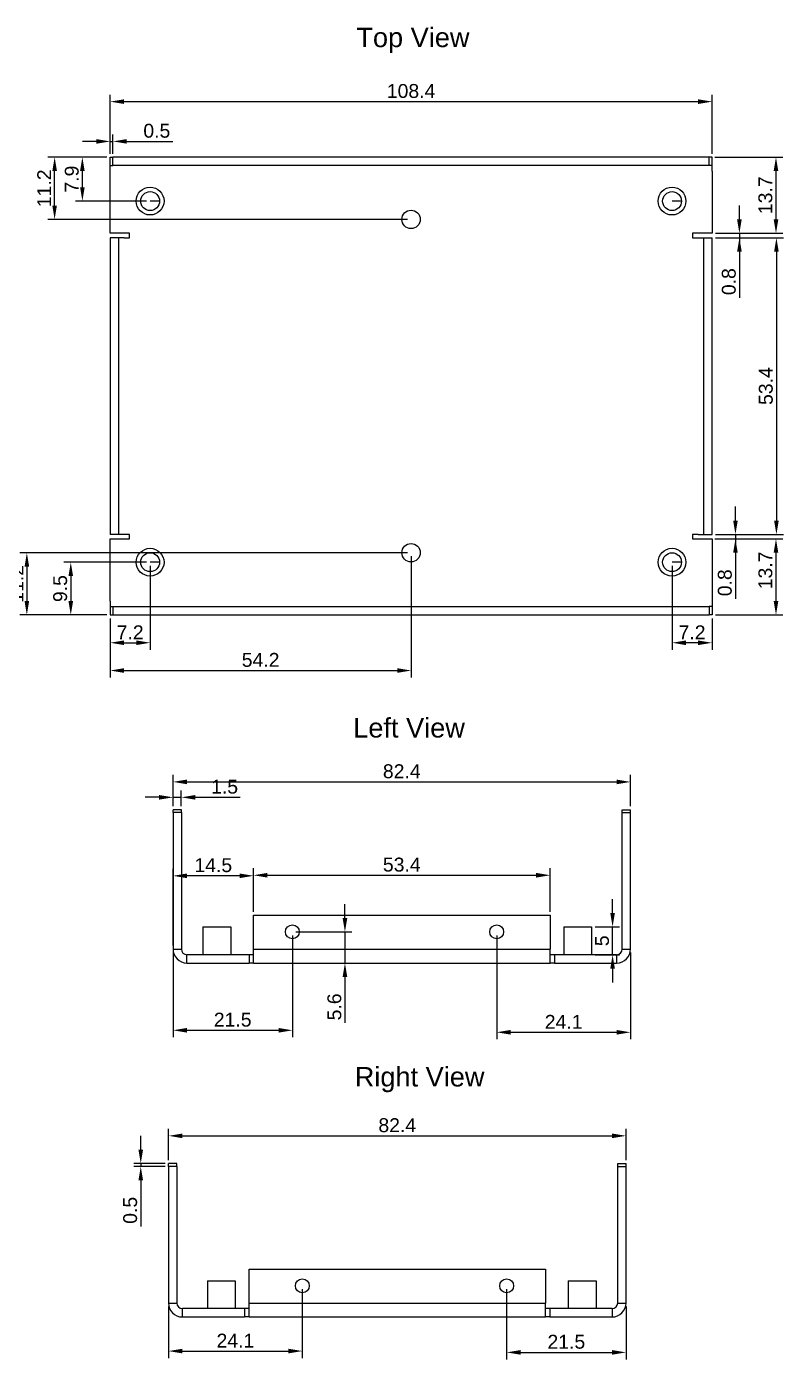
# Model space of a CAD drawing. Extents: x 17 to 293, y 17 to 269.
# Drawn here: x 156.5 to 292.8, y 29.6 to 269.5 of the extents above; entities that cross this region are included whole.
import ezdxf

# ---------------------------------------------------------------- set-up
doc = ezdxf.new("R2010")
doc.units = 0
doc.header["$MEASUREMENT"] = 0
doc.layers.get('0').update_dxf_attribs({"linetype": 'CONTINUOUS'})
doc.layers.get('DEFPOINTS').update_dxf_attribs({"linetype": 'CONTINUOUS'})
for name, color, linetype in [('DIMENSION', 3, 'CONTINUOUS'), ('VIEW004', 7, 'CONTINUOUS'), ('VIEW006', 7, 'CONTINUOUS'), ('VIEW007', 7, 'CONTINUOUS')]:
    doc.layers.add(name, color=color, linetype=linetype)
doc.styles.get("Standard").update_dxf_attribs({"font": 'arial.ttf'})
doc.dimstyles.get("Standard").update_dxf_attribs({"dimscale": 0, "dimtxt": 2.5, "dimasz": 2.5, "dimexe": 1.25, "dimexo": 0.625, "dimtad": 1, "dimtxsty": 'STANDARD', "dimcen": 2.5, "dimazin": 3, "dimtfac": 1, "dimtmove": 0, "dimatfit": 3})

# ---------------------------------------------------------------- blocks, each defined once
blk = doc.blocks.new('*D49')
at = {"layer": 'DEFPOINTS', "color": 0}
for p in [(279.963121, 255.970339), (171.563121, 245.970339), (279.963121, 245.970339)]:
    blk.add_point(p, dxfattribs=at)
at = {"layer": 'DIMENSION', "color": 0}
for p, q in [((171.563121, 246.595339), (171.563121, 257.220339)), ((279.963121, 246.595339), (279.963121, 257.220339)), ((174.063121, 255.970339), (277.463121, 255.970339))]:
    blk.add_line(p, q, dxfattribs=at)
for points in [[(174.063121, 256.387006), (174.063121, 255.553672), (171.563121, 255.970339)], [(277.463121, 255.553672), (277.463121, 256.387006), (279.963121, 255.970339)]]:
    blk.add_solid(points, dxfattribs=at)
at = {"layer": 'DIMENSION', "color": 0, "linetype": 'BYBLOCK', "insert": (225.763121, 257.871589), "char_height": 2.5, "attachment_point": 5}
blk.add_mtext('108.4', dxfattribs=at)
blk = doc.blocks.new('*D52')
at = {"layer": 'DEFPOINTS', "color": 0}
for p in [(172.063121, 248.813878), (171.563121, 245.970339), (172.063121, 245.970339)]:
    blk.add_point(p, dxfattribs=at)
at = {"layer": 'DIMENSION', "color": 0}
for p, q in [((171.563121, 246.595339), (171.563121, 250.063878)), ((172.063121, 246.595339), (172.063121, 250.063878)), ((169.063121, 248.813878), (166.563121, 248.813878)), ((171.563121, 248.813878), (172.063121, 248.813878)), ((174.563121, 248.813878), (182.878121, 248.813878))]:
    blk.add_line(p, q, dxfattribs=at)
for points in [[(169.063121, 248.397211), (169.063121, 249.230544), (171.563121, 248.813878)], [(174.563121, 249.230544), (174.563121, 248.397211), (172.063121, 248.813878)]]:
    blk.add_solid(points, dxfattribs=at)
at = {"layer": 'DIMENSION', "color": 0, "linetype": 'BYBLOCK', "insert": (179.970621, 250.715128), "char_height": 2.5, "attachment_point": 5}
blk.add_mtext('0.5', dxfattribs=at)
blk = doc.blocks.new('*D55')
at = {"layer": 'DEFPOINTS', "color": 0}
for p in [(264.475886, 69.818238), (182.075886, 64.818238), (264.475886, 64.818238)]:
    blk.add_point(p, dxfattribs=at)
at = {"layer": 'DIMENSION', "color": 0}
for p, q in [((182.075886, 65.443238), (182.075886, 71.068238)), ((184.575886, 69.818238), (261.975886, 69.818238)), ((264.475886, 65.443238), (264.475886, 71.068238))]:
    blk.add_line(p, q, dxfattribs=at)
for points in [[(184.575886, 70.234905), (184.575886, 69.401572), (182.075886, 69.818238)], [(261.975886, 69.401572), (261.975886, 70.234905), (264.475886, 69.818238)]]:
    blk.add_solid(points, dxfattribs=at)
at = {"layer": 'DIMENSION', "color": 0, "linetype": 'BYBLOCK', "insert": (223.275886, 71.719488), "char_height": 2.5, "attachment_point": 5}
blk.add_mtext('82.4', dxfattribs=at)
blk = doc.blocks.new('*D89')
at = {"layer": 'DEFPOINTS', "color": 0}
for p in [(206.175886, 42.818238), (182.075886, 39.718238), (206.175886, 31.075119)]:
    blk.add_point(p, dxfattribs=at)
at = {"layer": 'DIMENSION', "color": 0}
for p, q in [((206.175886, 42.193238), (206.175886, 29.825119)), ((182.075886, 39.093238), (182.075886, 29.825119)), ((184.575886, 31.075119), (203.675886, 31.075119))]:
    blk.add_line(p, q, dxfattribs=at)
for points in [[(184.575886, 31.491786), (184.575886, 30.658452), (182.075886, 31.075119)], [(203.675886, 30.658452), (203.675886, 31.491786), (206.175886, 31.075119)]]:
    blk.add_solid(points, dxfattribs=at)
at = {"layer": 'DIMENSION', "color": 0, "linetype": 'BYBLOCK', "insert": (194.125886, 32.955119), "char_height": 2.5, "attachment_point": 5}
blk.add_mtext('24.1', dxfattribs=at)
blk = doc.blocks.new('*D94')
at = {"layer": 'DEFPOINTS', "color": 0}
for p in [(242.975886, 42.818238), (264.475886, 39.718238), (264.475886, 30.837024)]:
    blk.add_point(p, dxfattribs=at)
at = {"layer": 'DIMENSION', "color": 0}
for p, q in [((242.975886, 42.193238), (242.975886, 29.587024)), ((264.475886, 39.093238), (264.475886, 29.587024)), ((245.475886, 30.837024), (261.975886, 30.837024))]:
    blk.add_line(p, q, dxfattribs=at)
for points in [[(245.475886, 31.25369), (245.475886, 30.420357), (242.975886, 30.837024)], [(261.975886, 30.420357), (261.975886, 31.25369), (264.475886, 30.837024)]]:
    blk.add_solid(points, dxfattribs=at)
at = {"layer": 'DIMENSION', "color": 0, "linetype": 'BYBLOCK', "insert": (253.725886, 32.738274), "char_height": 2.5, "attachment_point": 5}
blk.add_mtext('21.5', dxfattribs=at)
blk = doc.blocks.new('*D102')
at = {"layer": 'DEFPOINTS', "color": 0}
for p in [(265.284514, 133.525672), (182.884514, 128.525672), (265.284514, 128.525672)]:
    blk.add_point(p, dxfattribs=at)
at = {"layer": 'DIMENSION', "color": 0}
for p, q in [((182.884514, 129.150672), (182.884514, 134.775672)), ((265.284514, 129.150672), (265.284514, 134.775672)), ((185.384514, 133.525672), (262.784514, 133.525672))]:
    blk.add_line(p, q, dxfattribs=at)
for points in [[(185.384514, 133.942338), (185.384514, 133.109005), (182.884514, 133.525672)], [(262.784514, 133.109005), (262.784514, 133.942338), (265.284514, 133.525672)]]:
    blk.add_solid(points, dxfattribs=at)
at = {"layer": 'DIMENSION', "color": 0, "linetype": 'BYBLOCK', "insert": (224.084514, 135.426922), "char_height": 2.5, "attachment_point": 5}
blk.add_mtext('82.4', dxfattribs=at)
blk = doc.blocks.new('*D105')
at = {"layer": 'DEFPOINTS', "color": 0}
for p in [(204.384514, 106.525672), (182.884514, 103.425672), (204.384514, 88.813214)]:
    blk.add_point(p, dxfattribs=at)
at = {"layer": 'DIMENSION', "color": 0}
for p, q in [((204.384514, 105.900672), (204.384514, 87.563214)), ((182.884514, 102.800672), (182.884514, 87.563214)), ((185.384514, 88.813214), (201.884514, 88.813214))]:
    blk.add_line(p, q, dxfattribs=at)
for points in [[(185.384514, 89.229881), (185.384514, 88.396547), (182.884514, 88.813214)], [(201.884514, 88.396547), (201.884514, 89.229881), (204.384514, 88.813214)]]:
    blk.add_solid(points, dxfattribs=at)
at = {"layer": 'DIMENSION', "color": 0, "linetype": 'BYBLOCK', "insert": (193.634514, 90.714464), "char_height": 2.5, "attachment_point": 5}
blk.add_mtext('21.5', dxfattribs=at)
blk = doc.blocks.new('*D108')
at = {"layer": 'DEFPOINTS', "color": 0}
for p in [(241.184514, 106.525672), (265.284514, 103.425672), (265.284514, 88.456071)]:
    blk.add_point(p, dxfattribs=at)
at = {"layer": 'DIMENSION', "color": 0}
for p, q in [((241.184514, 105.900672), (241.184514, 87.206071)), ((265.284514, 102.800672), (265.284514, 87.206071)), ((243.684514, 88.456071), (262.784514, 88.456071))]:
    blk.add_line(p, q, dxfattribs=at)
for points in [[(243.684514, 88.872738), (243.684514, 88.039405), (241.184514, 88.456071)], [(262.784514, 88.039405), (262.784514, 88.872738), (265.284514, 88.456071)]]:
    blk.add_solid(points, dxfattribs=at)
at = {"layer": 'DIMENSION', "color": 0, "linetype": 'BYBLOCK', "insert": (253.234514, 90.336071), "char_height": 2.5, "attachment_point": 5}
blk.add_mtext('24.1', dxfattribs=at)
blk = doc.blocks.new('*D138')
at = {"layer": 'DEFPOINTS', "color": 0}
for p in [(258.284514, 107.425672), (262.053079, 107.425672), (258.284514, 102.425672)]:
    blk.add_point(p, dxfattribs=at)
at = {"layer": 'DIMENSION', "color": 0}
for p, q in [((262.053079, 109.925672), (262.053079, 112.425672)), ((258.909514, 107.425672), (263.303079, 107.425672)), ((262.053079, 102.425672), (262.053079, 107.425672)), ((258.909514, 102.425672), (263.303079, 102.425672)), ((262.053079, 99.925672), (262.053079, 97.425672))]:
    blk.add_line(p, q, dxfattribs=at)
for points in [[(261.636413, 109.925672), (262.469746, 109.925672), (262.053079, 107.425672)], [(262.469746, 99.925672), (261.636413, 99.925672), (262.053079, 102.425672)]]:
    blk.add_solid(points, dxfattribs=at)
at = {"layer": 'DIMENSION', "color": 0, "linetype": 'BYBLOCK', "insert": (260.156829, 104.925672), "char_height": 2.5, "attachment_point": 5, "rotation": 90}
blk.add_mtext('5', dxfattribs=at)
blk = doc.blocks.new('*D142')
at = {"layer": 'DEFPOINTS', "color": 0}
for p in [(250.784514, 116.722838), (197.384514, 109.525672), (250.784514, 109.525672)]:
    blk.add_point(p, dxfattribs=at)
at = {"layer": 'DIMENSION', "color": 0}
for p, q in [((197.384514, 110.150672), (197.384514, 117.972838)), ((250.784514, 110.150672), (250.784514, 117.972838)), ((199.884514, 116.722838), (248.284514, 116.722838))]:
    blk.add_line(p, q, dxfattribs=at)
for points in [[(199.884514, 117.139505), (199.884514, 116.306171), (197.384514, 116.722838)], [(248.284514, 116.306171), (248.284514, 117.139505), (250.784514, 116.722838)]]:
    blk.add_solid(points, dxfattribs=at)
at = {"layer": 'DIMENSION', "color": 0, "linetype": 'BYBLOCK', "insert": (224.084514, 118.624088), "char_height": 2.5, "attachment_point": 5}
blk.add_mtext('53.4', dxfattribs=at)
blk = doc.blocks.new('*D143')
at = {"layer": 'DEFPOINTS', "color": 0}
for p in [(182.075886, 64.818238), (177.075886, 64.318238), (182.075886, 64.318238)]:
    blk.add_point(p, dxfattribs=at)
at = {"layer": 'DIMENSION', "color": 0}
for p, q in [((177.075886, 67.318238), (177.075886, 69.818238)), ((181.450886, 64.818238), (175.825886, 64.818238)), ((177.075886, 64.818238), (177.075886, 64.318238)), ((181.450886, 64.318238), (175.825886, 64.318238)), ((177.075886, 61.818238), (177.075886, 53.503238))]:
    blk.add_line(p, q, dxfattribs=at)
for points in [[(176.659219, 67.318238), (177.492552, 67.318238), (177.075886, 64.818238)], [(177.492552, 61.818238), (176.659219, 61.818238), (177.075886, 64.318238)]]:
    blk.add_solid(points, dxfattribs=at)
at = {"layer": 'DIMENSION', "color": 0, "linetype": 'BYBLOCK', "insert": (175.174636, 56.410738), "char_height": 2.5, "attachment_point": 5, "rotation": 90}
blk.add_mtext('0.5', dxfattribs=at)
blk = doc.blocks.new('*D147')
at = {"layer": 'DEFPOINTS', "color": 0}
for p in [(184.384514, 130.750616), (182.884514, 128.525672), (184.384514, 128.525672)]:
    blk.add_point(p, dxfattribs=at)
at = {"layer": 'DIMENSION', "color": 0}
for p, q in [((182.884514, 129.150672), (182.884514, 132.000616)), ((184.384514, 129.150672), (184.384514, 132.000616)), ((180.384514, 130.750616), (177.884514, 130.750616)), ((182.884514, 130.750616), (184.384514, 130.750616)), ((186.884514, 130.750616), (194.964514, 130.750616))]:
    blk.add_line(p, q, dxfattribs=at)
for points in [[(180.384514, 130.333949), (180.384514, 131.167282), (182.884514, 130.750616)], [(186.884514, 131.167282), (186.884514, 130.333949), (184.384514, 130.750616)]]:
    blk.add_solid(points, dxfattribs=at)
at = {"layer": 'DIMENSION', "color": 0, "linetype": 'BYBLOCK', "insert": (192.174514, 132.651866), "char_height": 2.5, "attachment_point": 5}
blk.add_mtext('1.5', dxfattribs=at)
blk = doc.blocks.new('*D150')
at = {"layer": 'DEFPOINTS', "color": 0}
for p in [(204.384514, 106.525672), (208.852756, 100.925672), (213.852756, 100.925672)]:
    blk.add_point(p, dxfattribs=at)
at = {"layer": 'DIMENSION', "color": 0}
for p, q in [((213.852756, 109.025672), (213.852756, 111.525672)), ((205.009514, 106.525672), (215.102756, 106.525672)), ((213.852756, 106.525672), (213.852756, 100.925672)), ((209.477756, 100.925672), (215.102756, 100.925672)), ((213.852756, 98.425672), (213.852756, 90.128172))]:
    blk.add_line(p, q, dxfattribs=at)
for points in [[(213.436089, 109.025672), (214.269423, 109.025672), (213.852756, 106.525672)], [(214.269423, 98.425672), (213.436089, 98.425672), (213.852756, 100.925672)]]:
    blk.add_solid(points, dxfattribs=at)
at = {"layer": 'DIMENSION', "color": 0, "linetype": 'BYBLOCK', "insert": (211.951506, 93.026922), "char_height": 2.5, "attachment_point": 5, "rotation": 90}
blk.add_mtext('5.6', dxfattribs=at)
blk = doc.blocks.new('*D209')
at = {"layer": 'DEFPOINTS', "color": 0}
for p in [(178.763121, 173.070339), (164.473903, 163.570339), (171.563121, 163.570339)]:
    blk.add_point(p, dxfattribs=at)
at = {"layer": 'DIMENSION', "color": 0}
for p, q in [((178.138121, 173.070339), (163.223903, 173.070339)), ((164.473903, 170.570339), (164.473903, 166.070339)), ((170.938121, 163.570339), (163.223903, 163.570339))]:
    blk.add_line(p, q, dxfattribs=at)
for points in [[(164.89057, 170.570339), (164.057236, 170.570339), (164.473903, 173.070339)], [(164.057236, 166.070339), (164.89057, 166.070339), (164.473903, 163.570339)]]:
    blk.add_solid(points, dxfattribs=at)
at = {"layer": 'DIMENSION', "color": 0, "linetype": 'BYBLOCK', "insert": (162.572653, 168.320339), "char_height": 2.5, "attachment_point": 5, "rotation": 90}
blk.add_mtext('9.5', dxfattribs=at)
blk = doc.blocks.new('*D213')
at = {"layer": 'DEFPOINTS', "color": 0}
for p in [(166.563121, 245.970339), (171.563121, 245.970339), (178.763121, 238.070339)]:
    blk.add_point(p, dxfattribs=at)
at = {"layer": 'DIMENSION', "color": 0}
for p, q in [((170.938121, 245.970339), (165.313121, 245.970339)), ((166.563121, 240.570339), (166.563121, 243.470339)), ((178.138121, 238.070339), (165.313121, 238.070339))]:
    blk.add_line(p, q, dxfattribs=at)
for points in [[(166.979788, 243.470339), (166.146455, 243.470339), (166.563121, 245.970339)], [(166.146455, 240.570339), (166.979788, 240.570339), (166.563121, 238.070339)]]:
    blk.add_solid(points, dxfattribs=at)
at = {"layer": 'DIMENSION', "color": 0, "linetype": 'BYBLOCK', "insert": (164.661871, 242.020339), "char_height": 2.5, "attachment_point": 5, "rotation": 90}
blk.add_mtext('7.9', dxfattribs=at)
blk = doc.blocks.new('*D227')
at = {"layer": 'DEFPOINTS', "color": 0}
for p in [(178.763121, 173.070339), (171.563121, 163.570339), (178.763121, 158.570339)]:
    blk.add_point(p, dxfattribs=at)
at = {"layer": 'DIMENSION', "color": 0}
for p, q in [((178.763121, 172.445339), (178.763121, 157.320339)), ((171.563121, 162.945339), (171.563121, 157.320339)), ((174.063121, 158.570339), (176.263121, 158.570339))]:
    blk.add_line(p, q, dxfattribs=at)
for points in [[(174.063121, 158.987006), (174.063121, 158.153672), (171.563121, 158.570339)], [(176.263121, 158.153672), (176.263121, 158.987006), (178.763121, 158.570339)]]:
    blk.add_solid(points, dxfattribs=at)
at = {"layer": 'DIMENSION', "color": 0, "linetype": 'BYBLOCK', "insert": (175.163121, 160.450339), "char_height": 2.5, "attachment_point": 5}
blk.add_mtext('7.2', dxfattribs=at)
blk = doc.blocks.new('*D230')
at = {"layer": 'DEFPOINTS', "color": 0}
for p in [(272.763121, 173.070339), (279.963121, 163.570339), (272.763121, 158.570339)]:
    blk.add_point(p, dxfattribs=at)
at = {"layer": 'DIMENSION', "color": 0}
for p, q in [((272.763121, 172.445339), (272.763121, 157.320339)), ((279.963121, 162.945339), (279.963121, 157.320339)), ((277.463121, 158.570339), (275.263121, 158.570339))]:
    blk.add_line(p, q, dxfattribs=at)
for points in [[(275.263121, 158.987006), (275.263121, 158.153672), (272.763121, 158.570339)], [(277.463121, 158.153672), (277.463121, 158.987006), (279.963121, 158.570339)]]:
    blk.add_solid(points, dxfattribs=at)
at = {"layer": 'DIMENSION', "color": 0, "linetype": 'BYBLOCK', "insert": (276.363121, 160.450339), "char_height": 2.5, "attachment_point": 5}
blk.add_mtext('7.2', dxfattribs=at)
blk = doc.blocks.new('*D233')
at = {"layer": 'DEFPOINTS', "color": 0}
for p in [(225.763121, 174.7703), (171.563121, 163.570339), (225.763121, 153.570339)]:
    blk.add_point(p, dxfattribs=at)
at = {"layer": 'DIMENSION', "color": 0}
for p, q in [((225.763121, 174.1453), (225.763121, 152.320339)), ((171.563121, 162.945339), (171.563121, 152.320339)), ((174.063121, 153.570339), (223.263121, 153.570339))]:
    blk.add_line(p, q, dxfattribs=at)
for points in [[(174.063121, 153.987006), (174.063121, 153.153672), (171.563121, 153.570339)], [(223.263121, 153.153672), (223.263121, 153.987006), (225.763121, 153.570339)]]:
    blk.add_solid(points, dxfattribs=at)
at = {"layer": 'DIMENSION', "color": 0, "linetype": 'BYBLOCK', "insert": (198.663121, 155.471589), "char_height": 2.5, "attachment_point": 5}
blk.add_mtext('54.2', dxfattribs=at)
blk = doc.blocks.new('*D238')
at = {"layer": 'DEFPOINTS', "color": 0}
for p in [(225.763121, 174.7703), (156.563121, 163.570339), (171.563121, 163.570339)]:
    blk.add_point(p, dxfattribs=at)
at = {"layer": 'DIMENSION', "color": 0}
for p, q in [((225.138121, 174.7703), (155.313121, 174.7703)), ((156.563121, 172.2703), (156.563121, 166.070339)), ((170.938121, 163.570339), (155.313121, 163.570339))]:
    blk.add_line(p, q, dxfattribs=at)
for points in [[(156.979788, 172.2703), (156.146455, 172.2703), (156.563121, 174.7703)], [(156.146455, 166.070339), (156.979788, 166.070339), (156.563121, 163.570339)]]:
    blk.add_solid(points, dxfattribs=at)
at = {"layer": 'DIMENSION', "color": 0, "linetype": 'BYBLOCK', "insert": (154.683121, 169.17032), "char_height": 2.5, "attachment_point": 5, "rotation": 90}
blk.add_mtext('11.2', dxfattribs=at)
blk = doc.blocks.new('*D240')
at = {"layer": 'DEFPOINTS', "color": 0}
for p in [(161.563121, 245.970339), (171.563121, 245.970339), (225.763121, 234.7703)]:
    blk.add_point(p, dxfattribs=at)
at = {"layer": 'DIMENSION', "color": 0}
for p, q in [((170.938121, 245.970339), (160.313121, 245.970339)), ((161.563121, 237.2703), (161.563121, 243.470339)), ((225.138121, 234.7703), (160.313121, 234.7703))]:
    blk.add_line(p, q, dxfattribs=at)
for points in [[(161.979788, 243.470339), (161.146455, 243.470339), (161.563121, 245.970339)], [(161.146455, 237.2703), (161.979788, 237.2703), (161.563121, 234.7703)]]:
    blk.add_solid(points, dxfattribs=at)
at = {"layer": 'DIMENSION', "color": 0, "linetype": 'BYBLOCK', "insert": (159.683121, 240.37032), "char_height": 2.5, "attachment_point": 5, "rotation": 90}
blk.add_mtext('11.2', dxfattribs=at)
blk = doc.blocks.new('*D247')
at = {"layer": 'DEFPOINTS', "color": 0}
for p in [(182.884514, 116.620754), (197.384514, 109.525672), (182.884514, 103.425672)]:
    blk.add_point(p, dxfattribs=at)
at = {"layer": 'DIMENSION', "color": 0}
for p, q in [((182.884514, 104.050672), (182.884514, 117.870754)), ((197.384514, 110.150672), (197.384514, 117.870754)), ((194.884514, 116.620754), (185.384514, 116.620754))]:
    blk.add_line(p, q, dxfattribs=at)
for points in [[(185.384514, 117.03742), (185.384514, 116.204087), (182.884514, 116.620754)], [(194.884514, 116.204087), (194.884514, 117.03742), (197.384514, 116.620754)]]:
    blk.add_solid(points, dxfattribs=at)
at = {"layer": 'DIMENSION', "color": 0, "linetype": 'BYBLOCK', "insert": (190.134514, 118.522004), "char_height": 2.5, "attachment_point": 5}
blk.add_mtext('14.5', dxfattribs=at)
blk = doc.blocks.new('*D249')
at = {"layer": 'DEFPOINTS', "color": 0}
for p in [(279.817121, 245.970339), (279.9631, 232.270339), (291.481545, 232.270339)]:
    blk.add_point(p, dxfattribs=at)
at = {"layer": 'DIMENSION', "color": 0}
for p, q in [((280.442121, 245.970339), (292.731545, 245.970339)), ((291.481545, 243.470339), (291.481545, 234.770339)), ((280.5881, 232.270339), (292.731545, 232.270339))]:
    blk.add_line(p, q, dxfattribs=at)
for points in [[(291.898212, 243.470339), (291.064879, 243.470339), (291.481545, 245.970339)], [(291.064879, 234.770339), (291.898212, 234.770339), (291.481545, 232.270339)]]:
    blk.add_solid(points, dxfattribs=at)
at = {"layer": 'DIMENSION', "color": 0, "linetype": 'BYBLOCK', "insert": (289.580295, 239.120339), "char_height": 2.5, "attachment_point": 5, "rotation": 90}
blk.add_mtext('13.7', dxfattribs=at)
blk = doc.blocks.new('*D250')
at = {"layer": 'DEFPOINTS', "color": 0}
for p in [(279.963121, 231.470339), (279.963121, 178.070339), (291.560911, 178.070339)]:
    blk.add_point(p, dxfattribs=at)
at = {"layer": 'DIMENSION', "color": 0}
for p, q in [((280.588121, 231.470339), (292.810911, 231.470339)), ((291.560911, 228.970339), (291.560911, 180.570339)), ((280.588121, 178.070339), (292.810911, 178.070339))]:
    blk.add_line(p, q, dxfattribs=at)
for points in [[(291.977577, 228.970339), (291.144244, 228.970339), (291.560911, 231.470339)], [(291.144244, 180.570339), (291.977577, 180.570339), (291.560911, 178.070339)]]:
    blk.add_solid(points, dxfattribs=at)
at = {"layer": 'DIMENSION', "color": 0, "linetype": 'BYBLOCK', "insert": (289.659661, 204.770339), "char_height": 2.5, "attachment_point": 5, "rotation": 90}
blk.add_mtext('53.4', dxfattribs=at)
blk = doc.blocks.new('*D251')
at = {"layer": 'DEFPOINTS', "color": 0}
for p in [(279.9631, 177.270339), (279.963121, 163.570339), (291.481545, 163.570339)]:
    blk.add_point(p, dxfattribs=at)
at = {"layer": 'DIMENSION', "color": 0}
for p, q in [((280.5881, 177.270339), (292.731545, 177.270339)), ((291.481545, 174.770339), (291.481545, 166.070339)), ((280.588121, 163.570339), (292.731545, 163.570339))]:
    blk.add_line(p, q, dxfattribs=at)
for points in [[(291.898212, 174.770339), (291.064879, 174.770339), (291.481545, 177.270339)], [(291.064879, 166.070339), (291.898212, 166.070339), (291.481545, 163.570339)]]:
    blk.add_solid(points, dxfattribs=at)
at = {"layer": 'DIMENSION', "color": 0, "linetype": 'BYBLOCK', "insert": (289.580295, 171.590992), "char_height": 2.5, "attachment_point": 5, "rotation": 90}
blk.add_mtext('13.7', dxfattribs=at)
blk = doc.blocks.new('*D252')
at = {"layer": 'DEFPOINTS', "color": 0}
for p in [(279.9631, 178.070339), (279.870849, 177.270339), (284.179958, 177.270339)]:
    blk.add_point(p, dxfattribs=at)
at = {"layer": 'DIMENSION', "color": 0}
for p, q in [((284.179958, 180.570339), (284.179958, 183.070339)), ((280.5881, 178.070339), (285.429958, 178.070339)), ((284.179958, 178.070339), (284.179958, 177.270339)), ((280.495849, 177.270339), (285.429958, 177.270339)), ((284.179958, 177.270339), (284.179958, 166.467839)), ((284.179958, 174.770339), (284.179958, 172.270339))]:
    blk.add_line(p, q, dxfattribs=at)
for points in [[(283.763292, 180.570339), (284.596625, 180.570339), (284.179958, 178.070339)], [(284.596625, 174.770339), (283.763292, 174.770339), (284.179958, 177.270339)]]:
    blk.add_solid(points, dxfattribs=at)
at = {"layer": 'DIMENSION', "color": 0, "linetype": 'BYBLOCK', "insert": (282.278708, 169.369089), "char_height": 2.5, "attachment_point": 5, "rotation": 90}
blk.add_mtext('0.8', dxfattribs=at)
blk = doc.blocks.new('*D253')
at = {"layer": 'DEFPOINTS', "color": 0}
for p in [(279.9631, 232.270339), (279.963121, 231.470339), (284.894244, 231.470339)]:
    blk.add_point(p, dxfattribs=at)
at = {"layer": 'DIMENSION', "color": 0}
for p, q in [((284.894244, 234.770339), (284.894244, 237.270339)), ((280.5881, 232.270339), (286.144244, 232.270339)), ((280.588121, 231.470339), (286.144244, 231.470339)), ((284.894244, 232.270339), (284.894244, 231.470339)), ((284.894244, 231.470339), (284.894244, 220.667839)), ((284.894244, 228.970339), (284.894244, 226.470339))]:
    blk.add_line(p, q, dxfattribs=at)
for points in [[(284.477577, 234.770339), (285.310911, 234.770339), (284.894244, 232.270339)], [(285.310911, 228.970339), (284.477577, 228.970339), (284.894244, 231.470339)]]:
    blk.add_solid(points, dxfattribs=at)
at = {"layer": 'DIMENSION', "color": 0, "linetype": 'BYBLOCK', "insert": (282.992994, 223.569089), "char_height": 2.5, "attachment_point": 5, "rotation": 90}
blk.add_mtext('0.8', dxfattribs=at)

msp = doc.modelspace()

# ---------------------------------------------------------------- linework, layer by layer
at = {"layer": 'VIEW004'}
for p, q in [((171.563, 244.47), (171.563, 245.97)), ((279.463, 245.97), (172.063, 245.97)), ((172.063, 244.47), (172.063, 245.97)), ((279.463, 244.47), (279.463, 245.97)), ((279.963, 244.47), (279.963, 245.97)), ((171.563, 232.27), (171.563, 243.47)), ((279.463, 244.47), (172.063, 244.47)), ((279.963, 243.47), (279.963, 232.27)), ((180.463, 238.07), (178.763, 238.07)), ((274.463, 238.07), (272.763, 238.07)), ((175.063, 232.27), (171.563, 232.27)), ((173.063, 231.47), (171.563, 231.47)), ((171.563, 231.47), (171.563, 178.07)), ((173.063, 231.47), (173.063, 178.07)), ((174.063, 231.47), (175.063, 231.47)), ((175.063, 231.47), (175.063, 232.27)), ((279.963, 232.27), (276.463, 232.27)), ((276.463, 232.27), (276.463, 231.47)), ((276.463, 231.47), (277.463, 231.47)), ((278.463, 178.07), (278.463, 231.47)), ((278.463, 231.47), (279.963, 231.47)), ((279.963, 178.07), (279.963, 231.47)), ((173.063, 178.07), (171.563, 178.07)), ((175.063, 178.07), (174.063, 178.07)), ((175.063, 177.27), (175.063, 178.07)), ((277.463, 178.07), (276.463, 178.07)), ((276.463, 178.07), (276.463, 177.27)), ((278.463, 178.07), (279.963, 178.07)), ((171.563, 177.27), (175.063, 177.27)), ((171.563, 166.07), (171.563, 177.27)), ((276.463, 177.27), (279.963, 177.27)), ((279.963, 177.27), (279.963, 166.07)), ((180.463, 173.07), (178.763, 173.07)), ((274.463, 173.07), (272.763, 173.07)), ((171.563, 165.07), (171.563, 163.57)), ((172.063, 165.07), (279.463, 165.07)), ((172.063, 165.07), (172.063, 163.57)), ((172.063, 163.57), (279.463, 163.57)), ((279.463, 165.07), (279.463, 163.57)), ((279.963, 165.07), (279.963, 163.57))]:
    msp.add_line(p, q, dxfattribs=at)
for centre, radius in [((178.763, 238.07), 2.5), ((272.763, 238.07), 2.5), ((178.763, 238.07), 1.7), ((272.763, 238.07), 1.7), ((225.763, 234.77), 1.65), ((178.763, 173.07), 2.5), ((225.763, 174.77), 1.65), ((272.763, 173.07), 2.5), ((178.763, 173.07), 1.7), ((272.763, 173.07), 1.7)]:
    msp.add_circle(centre, radius, dxfattribs=at)
for points, degree, knots in [([(171.563, 245.97), (171.564, 245.97), (171.617, 245.97), (171.71, 245.97), (171.803, 245.97), (171.932, 245.97), (172.063, 245.97)], 3, [0, 0, 0, 0, 0.785398, 0.785398, 0.785398, 1.5708, 1.5708, 1.5708, 1.5708]), ([(279.963, 245.97), (279.963, 245.97), (279.909, 245.97), (279.817, 245.97), (279.724, 245.97), (279.594, 245.97), (279.463, 245.97)], 3, [3.14159, 3.14159, 3.14159, 3.14159, 3.92699, 3.92699, 3.92699, 4.71239, 4.71239, 4.71239, 4.71239]), ([(171.563, 244.47), (171.564, 244.47), (171.617, 244.47), (171.71, 244.47), (171.803, 244.47), (171.932, 244.47), (172.063, 244.47)], 3, [0, 0, 0, 0, 0.785398, 0.785398, 0.785398, 1.5708, 1.5708, 1.5708, 1.5708]), ([(171.563, 243.47), (171.563, 243.639), (171.563, 243.8), (171.563, 243.905), (171.563, 244.002), (171.563, 244.096), (171.563, 244.177), (171.563, 244.214), (171.563, 244.252), (171.563, 244.284), (171.563, 244.317), (171.563, 244.344), (171.563, 244.371), (171.563, 244.392), (171.563, 244.414), (171.563, 244.429), (171.563, 244.445), (171.563, 244.454), (171.563, 244.464), (171.563, 244.467), (171.563, 244.47)], 2, [0, 0, 0, 0.336599, 0.336599, 0.560999, 0.560999, 0.785398, 0.785398, 0.897598, 0.897598, 1.0098, 1.0098, 1.122, 1.122, 1.2342, 1.2342, 1.3464, 1.3464, 1.4586, 1.4586, 1.5708, 1.5708, 1.5708]), ([(279.963, 244.47), (279.963, 244.47), (279.909, 244.47), (279.817, 244.47), (279.724, 244.47), (279.594, 244.47), (279.463, 244.47)], 3, [3.14159, 3.14159, 3.14159, 3.14159, 3.92699, 3.92699, 3.92699, 4.71239, 4.71239, 4.71239, 4.71239]), ([(279.963, 243.47), (279.963, 243.639), (279.963, 243.8), (279.963, 243.905), (279.963, 244.002), (279.963, 244.096), (279.963, 244.177), (279.963, 244.214), (279.963, 244.252), (279.963, 244.284), (279.963, 244.317), (279.963, 244.344), (279.963, 244.371), (279.963, 244.392), (279.963, 244.414), (279.963, 244.429), (279.963, 244.445), (279.963, 244.454), (279.963, 244.464), (279.963, 244.467), (279.963, 244.47)], 2, [0, 0, 0, 0.336599, 0.336599, 0.560999, 0.560999, 0.785398, 0.785398, 0.897598, 0.897598, 1.0098, 1.0098, 1.122, 1.122, 1.2342, 1.2342, 1.3464, 1.3464, 1.4586, 1.4586, 1.5708, 1.5708, 1.5708]), ([(174.063, 231.47), (173.894, 231.47), (173.733, 231.47), (173.628, 231.47), (173.531, 231.47), (173.438, 231.47), (173.356, 231.47), (173.319, 231.47), (173.281, 231.47), (173.249, 231.47), (173.216, 231.47), (173.189, 231.47), (173.162, 231.47), (173.141, 231.47), (173.119, 231.47), (173.104, 231.47), (173.088, 231.47), (173.079, 231.47), (173.07, 231.47), (173.066, 231.47), (173.063, 231.47)], 2, [0, 0, 0, 0.336599, 0.336599, 0.560999, 0.560999, 0.785398, 0.785398, 0.897598, 0.897598, 1.0098, 1.0098, 1.122, 1.122, 1.2342, 1.2342, 1.3464, 1.3464, 1.4586, 1.4586, 1.5708, 1.5708, 1.5708]), ([(277.463, 231.47), (277.633, 231.47), (277.793, 231.47), (277.899, 231.47), (277.995, 231.47), (278.089, 231.47), (278.17, 231.47), (278.208, 231.47), (278.245, 231.47), (278.277, 231.47), (278.31, 231.47), (278.337, 231.47), (278.364, 231.47), (278.386, 231.47), (278.407, 231.47), (278.423, 231.47), (278.438, 231.47), (278.448, 231.47), (278.457, 231.47), (278.46, 231.47), (278.463, 231.47)], 2, [0, 0, 0, 0.336599, 0.336599, 0.560999, 0.560999, 0.785398, 0.785398, 0.897598, 0.897598, 1.0098, 1.0098, 1.122, 1.122, 1.2342, 1.2342, 1.3464, 1.3464, 1.4586, 1.4586, 1.5708, 1.5708, 1.5708]), ([(174.063, 178.07), (173.894, 178.07), (173.733, 178.07), (173.628, 178.07), (173.531, 178.07), (173.438, 178.07), (173.356, 178.07), (173.319, 178.07), (173.281, 178.07), (173.249, 178.07), (173.216, 178.07), (173.189, 178.07), (173.162, 178.07), (173.141, 178.07), (173.119, 178.07), (173.104, 178.07), (173.088, 178.07), (173.079, 178.07), (173.07, 178.07), (173.066, 178.07), (173.063, 178.07)], 2, [0, 0, 0, 0.336599, 0.336599, 0.560999, 0.560999, 0.785398, 0.785398, 0.897598, 0.897598, 1.0098, 1.0098, 1.122, 1.122, 1.2342, 1.2342, 1.3464, 1.3464, 1.4586, 1.4586, 1.5708, 1.5708, 1.5708]), ([(277.463, 178.07), (277.633, 178.07), (277.793, 178.07), (277.899, 178.07), (277.995, 178.07), (278.089, 178.07), (278.17, 178.07), (278.208, 178.07), (278.245, 178.07), (278.277, 178.07), (278.31, 178.07), (278.337, 178.07), (278.364, 178.07), (278.386, 178.07), (278.407, 178.07), (278.423, 178.07), (278.438, 178.07), (278.448, 178.07), (278.457, 178.07), (278.46, 178.07), (278.463, 178.07)], 2, [0, 0, 0, 0.336599, 0.336599, 0.560999, 0.560999, 0.785398, 0.785398, 0.897598, 0.897598, 1.0098, 1.0098, 1.122, 1.122, 1.2342, 1.2342, 1.3464, 1.3464, 1.4586, 1.4586, 1.5708, 1.5708, 1.5708]), ([(171.563, 166.07), (171.563, 165.901), (171.563, 165.74), (171.563, 165.635), (171.563, 165.538), (171.563, 165.444), (171.563, 165.363), (171.563, 165.325), (171.563, 165.288), (171.563, 165.256), (171.563, 165.223), (171.563, 165.196), (171.563, 165.169), (171.563, 165.148), (171.563, 165.126), (171.563, 165.111), (171.563, 165.095), (171.563, 165.086), (171.563, 165.076), (171.563, 165.073), (171.563, 165.07)], 2, [0, 0, 0, 0.336599, 0.336599, 0.560999, 0.560999, 0.785398, 0.785398, 0.897598, 0.897598, 1.0098, 1.0098, 1.122, 1.122, 1.2342, 1.2342, 1.3464, 1.3464, 1.4586, 1.4586, 1.5708, 1.5708, 1.5708]), ([(279.963, 166.07), (279.963, 165.901), (279.963, 165.74), (279.963, 165.635), (279.963, 165.538), (279.963, 165.444), (279.963, 165.363), (279.963, 165.325), (279.963, 165.288), (279.963, 165.256), (279.963, 165.223), (279.963, 165.196), (279.963, 165.169), (279.963, 165.148), (279.963, 165.126), (279.963, 165.111), (279.963, 165.095), (279.963, 165.086), (279.963, 165.076), (279.963, 165.073), (279.963, 165.07)], 2, [0, 0, 0, 0.336599, 0.336599, 0.560999, 0.560999, 0.785398, 0.785398, 0.897598, 0.897598, 1.0098, 1.0098, 1.122, 1.122, 1.2342, 1.2342, 1.3464, 1.3464, 1.4586, 1.4586, 1.5708, 1.5708, 1.5708]), ([(171.563, 165.07), (171.564, 165.07), (171.617, 165.07), (171.71, 165.07), (171.803, 165.07), (171.932, 165.07), (172.063, 165.07)], 3, [3.14159, 3.14159, 3.14159, 3.14159, 3.92699, 3.92699, 3.92699, 4.71239, 4.71239, 4.71239, 4.71239]), ([(171.563, 163.57), (171.564, 163.57), (171.617, 163.57), (171.71, 163.57), (171.803, 163.57), (171.932, 163.57), (172.063, 163.57)], 3, [3.14159, 3.14159, 3.14159, 3.14159, 3.92699, 3.92699, 3.92699, 4.71239, 4.71239, 4.71239, 4.71239]), ([(279.963, 165.07), (279.963, 165.07), (279.909, 165.07), (279.817, 165.07), (279.724, 165.07), (279.594, 165.07), (279.463, 165.07)], 3, [0, 0, 0, 0, 0.785398, 0.785398, 0.785398, 1.5708, 1.5708, 1.5708, 1.5708]), ([(279.963, 163.57), (279.963, 163.57), (279.909, 163.57), (279.817, 163.57), (279.724, 163.57), (279.594, 163.57), (279.463, 163.57)], 3, [0, 0, 0, 0, 0.785398, 0.785398, 0.785398, 1.5708, 1.5708, 1.5708, 1.5708])]:
    msp.add_open_spline(points, degree=degree, knots=knots, dxfattribs=at)
at = {"layer": 'VIEW006'}
for p, q in [((183.576, 64.818), (182.076, 64.818)), ((262.976, 64.818), (264.476, 64.818)), ((182.076, 64.318), (182.076, 39.718)), ((183.576, 64.318), (182.076, 64.318)), ((183.576, 64.318), (183.576, 39.718)), ((262.976, 39.718), (262.976, 64.318)), ((262.976, 64.318), (264.476, 64.318)), ((264.476, 39.718), (264.476, 64.318)), ((196.576, 39.718), (196.576, 45.818)), ((196.576, 45.818), (249.976, 45.818)), ((249.976, 45.818), (249.976, 39.718)), ((189.076, 43.718), (189.076, 38.718)), ((194.076, 43.718), (194.076, 38.718)), ((254.076, 43.718), (254.076, 38.718)), ((259.076, 43.718), (259.076, 38.718)), ((182.076, 39.718), (183.576, 39.718)), ((195.776, 38.718), (184.576, 38.718)), ((184.576, 37.218), (184.576, 38.718)), ((196.576, 38.718), (195.776, 38.718)), ((195.776, 38.718), (195.776, 37.218)), ((196.576, 39.718), (249.976, 39.718)), ((250.776, 38.718), (249.976, 38.718)), ((261.976, 38.718), (250.776, 38.718)), ((250.776, 38.718), (250.776, 37.218)), ((261.976, 38.718), (261.976, 37.218)), ((262.976, 39.718), (264.476, 39.718)), ((184.576, 37.218), (195.776, 37.218)), ((196.576, 37.218), (195.776, 37.218)), ((196.576, 37.218), (249.976, 37.218)), ((250.776, 37.218), (249.976, 37.218)), ((250.776, 37.218), (261.976, 37.218))]:
    msp.add_line(p, q, dxfattribs=at)
for centre in [(206.176, 42.818), (242.976, 42.818)]:
    msp.add_circle(centre, 1.25, dxfattribs=at)
for centre, radius, start, end in [((184.576, 39.718), 2.5, 180, 270), ((184.576, 39.718), 1, 180, 270), ((261.976, 39.718), 1, 270, 0), ((261.976, 39.718), 2.5, 270, 0)]:
    msp.add_arc(centre, radius, start, end, dxfattribs=at)
for points, degree, knots in [([(182.076, 64.318), (182.076, 64.449), (182.076, 64.579), (182.076, 64.672), (182.076, 64.764), (182.076, 64.818), (182.076, 64.818)], 3, [0, 0, 0, 0, 0.785398, 0.785398, 0.785398, 1.5708, 1.5708, 1.5708, 1.5708]), ([(183.576, 64.318), (183.576, 64.449), (183.576, 64.579), (183.576, 64.672), (183.576, 64.764), (183.576, 64.818), (183.576, 64.818)], 3, [0, 0, 0, 0, 0.785398, 0.785398, 0.785398, 1.5708, 1.5708, 1.5708, 1.5708]), ([(262.976, 64.318), (262.976, 64.449), (262.976, 64.579), (262.976, 64.672), (262.976, 64.764), (262.976, 64.818), (262.976, 64.818)], 3, [3.14159, 3.14159, 3.14159, 3.14159, 3.92699, 3.92699, 3.92699, 4.71239, 4.71239, 4.71239, 4.71239]), ([(264.476, 64.318), (264.476, 64.449), (264.476, 64.579), (264.476, 64.672), (264.476, 64.764), (264.476, 64.818), (264.476, 64.818)], 3, [3.14159, 3.14159, 3.14159, 3.14159, 3.92699, 3.92699, 3.92699, 4.71239, 4.71239, 4.71239, 4.71239]), ([(189.076, 43.718), (189.084, 43.718), (189.092, 43.718), (189.115, 43.718), (189.139, 43.718), (189.177, 43.718), (189.216, 43.718), (189.27, 43.718), (189.324, 43.718), (189.391, 43.718), (189.459, 43.718), (189.54, 43.718), (189.621, 43.718), (189.715, 43.718), (189.808, 43.718), (189.913, 43.718), (190.017, 43.718), (190.132, 43.718), (190.246, 43.718), (190.369, 43.718), (190.491, 43.718), (190.621, 43.718), (190.75, 43.718), (190.885, 43.718), (191.02, 43.718), (191.295, 43.718), (191.576, 43.718)], 2, [4.71239, 4.71239, 4.71239, 4.82459, 4.82459, 4.93679, 4.93679, 5.04899, 5.04899, 5.16119, 5.16119, 5.27339, 5.27339, 5.38559, 5.38559, 5.49779, 5.49779, 5.60999, 5.60999, 5.72219, 5.72219, 5.83439, 5.83439, 5.94659, 5.94659, 6.05879, 6.05879, 6.28319, 6.28319, 6.28319]), ([(191.576, 43.718), (191.716, 43.718), (191.856, 43.718), (192.134, 43.718), (192.402, 43.718), (192.531, 43.718), (192.661, 43.718), (192.783, 43.718), (192.906, 43.718), (193.02, 43.718), (193.135, 43.718), (193.239, 43.718), (193.344, 43.718), (193.437, 43.718), (193.531, 43.718), (193.612, 43.718), (193.693, 43.718), (193.761, 43.718), (193.828, 43.718), (193.882, 43.718), (193.936, 43.718), (193.975, 43.718), (194.013, 43.718), (194.037, 43.718), (194.06, 43.718), (194.068, 43.718), (194.076, 43.718)], 2, [0, 0, 0, 0.1122, 0.1122, 0.336599, 0.336599, 0.448799, 0.448799, 0.560999, 0.560999, 0.673198, 0.673198, 0.785398, 0.785398, 0.897598, 0.897598, 1.0098, 1.0098, 1.122, 1.122, 1.2342, 1.2342, 1.3464, 1.3464, 1.4586, 1.4586, 1.5708, 1.5708, 1.5708]), ([(254.076, 43.718), (254.084, 43.718), (254.092, 43.718), (254.115, 43.718), (254.139, 43.718), (254.177, 43.718), (254.216, 43.718), (254.27, 43.718), (254.324, 43.718), (254.391, 43.718), (254.459, 43.718), (254.54, 43.718), (254.621, 43.718), (254.715, 43.718), (254.808, 43.718), (254.913, 43.718), (255.017, 43.718), (255.132, 43.718), (255.246, 43.718), (255.369, 43.718), (255.491, 43.718), (255.621, 43.718), (255.75, 43.718), (255.885, 43.718), (256.02, 43.718), (256.295, 43.718), (256.576, 43.718)], 2, [4.71239, 4.71239, 4.71239, 4.82459, 4.82459, 4.93679, 4.93679, 5.04899, 5.04899, 5.16119, 5.16119, 5.27339, 5.27339, 5.38559, 5.38559, 5.49779, 5.49779, 5.60999, 5.60999, 5.72219, 5.72219, 5.83439, 5.83439, 5.94659, 5.94659, 6.05879, 6.05879, 6.28319, 6.28319, 6.28319]), ([(256.576, 43.718), (256.716, 43.718), (256.856, 43.718), (257.134, 43.718), (257.402, 43.718), (257.531, 43.718), (257.661, 43.718), (257.783, 43.718), (257.906, 43.718), (258.02, 43.718), (258.135, 43.718), (258.239, 43.718), (258.344, 43.718), (258.437, 43.718), (258.531, 43.718), (258.612, 43.718), (258.693, 43.718), (258.761, 43.718), (258.828, 43.718), (258.882, 43.718), (258.936, 43.718), (258.975, 43.718), (259.013, 43.718), (259.037, 43.718), (259.06, 43.718), (259.068, 43.718), (259.076, 43.718)], 2, [0, 0, 0, 0.1122, 0.1122, 0.336599, 0.336599, 0.448799, 0.448799, 0.560999, 0.560999, 0.673198, 0.673198, 0.785398, 0.785398, 0.897598, 0.897598, 1.0098, 1.0098, 1.122, 1.122, 1.2342, 1.2342, 1.3464, 1.3464, 1.4586, 1.4586, 1.5708, 1.5708, 1.5708]), ([(196.576, 37.218), (196.576, 37.226), (196.576, 37.234), (196.576, 37.257), (196.576, 37.281), (196.576, 37.32), (196.576, 37.359), (196.576, 37.412), (196.576, 37.466), (196.576, 37.534), (196.576, 37.601), (196.576, 37.683), (196.576, 37.764), (196.576, 37.857), (196.576, 37.95), (196.576, 38.055), (196.576, 38.16), (196.576, 38.274), (196.576, 38.388), (196.576, 38.511), (196.576, 38.634), (196.576, 38.763), (196.576, 38.893), (196.576, 39.027), (196.576, 39.162), (196.576, 39.437), (196.576, 39.718)], 2, [0, 0, 0, 0.1122, 0.1122, 0.224399, 0.224399, 0.336599, 0.336599, 0.448799, 0.448799, 0.560999, 0.560999, 0.673198, 0.673198, 0.785398, 0.785398, 0.897598, 0.897598, 1.0098, 1.0098, 1.122, 1.122, 1.2342, 1.2342, 1.3464, 1.3464, 1.5708, 1.5708, 1.5708]), ([(249.976, 37.218), (249.976, 37.226), (249.976, 37.234), (249.976, 37.257), (249.976, 37.281), (249.976, 37.32), (249.976, 37.359), (249.976, 37.412), (249.976, 37.466), (249.976, 37.534), (249.976, 37.601), (249.976, 37.683), (249.976, 37.764), (249.976, 37.857), (249.976, 37.95), (249.976, 38.055), (249.976, 38.16), (249.976, 38.274), (249.976, 38.388), (249.976, 38.511), (249.976, 38.634), (249.976, 38.763), (249.976, 38.893), (249.976, 39.027), (249.976, 39.162), (249.976, 39.437), (249.976, 39.718)], 2, [0, 0, 0, 0.1122, 0.1122, 0.224399, 0.224399, 0.336599, 0.336599, 0.448799, 0.448799, 0.560999, 0.560999, 0.673198, 0.673198, 0.785398, 0.785398, 0.897598, 0.897598, 1.0098, 1.0098, 1.122, 1.122, 1.2342, 1.2342, 1.3464, 1.3464, 1.5708, 1.5708, 1.5708])]:
    msp.add_open_spline(points, degree=degree, knots=knots, dxfattribs=at)
at = {"layer": 'VIEW007'}
for p, q in [((184.385, 128.526), (182.885, 128.526)), ((182.885, 128.026), (182.885, 103.426)), ((184.385, 128.026), (182.885, 128.026)), ((184.385, 128.026), (184.385, 103.426)), ((263.785, 128.526), (265.285, 128.526)), ((263.785, 103.426), (263.785, 128.026)), ((263.785, 128.026), (265.285, 128.026)), ((265.285, 103.426), (265.285, 128.026)), ((197.385, 103.426), (197.385, 109.526)), ((197.385, 109.526), (250.785, 109.526)), ((250.785, 109.526), (250.785, 103.426)), ((188.285, 107.426), (188.285, 102.426)), ((193.285, 107.426), (193.285, 102.426)), ((253.285, 107.426), (253.285, 102.426)), ((258.285, 107.426), (258.285, 102.426)), ((182.885, 103.426), (184.385, 103.426)), ((197.385, 103.426), (250.785, 103.426)), ((263.785, 103.426), (265.285, 103.426)), ((185.385, 100.926), (185.385, 102.426)), ((196.585, 102.426), (185.385, 102.426)), ((185.385, 100.926), (196.585, 100.926)), ((197.385, 102.426), (196.585, 102.426)), ((196.585, 102.426), (196.585, 100.926)), ((197.385, 100.926), (196.585, 100.926)), ((197.385, 100.926), (250.785, 100.926)), ((251.585, 102.426), (250.785, 102.426)), ((251.585, 100.926), (250.785, 100.926)), ((262.785, 102.426), (251.585, 102.426)), ((251.585, 102.426), (251.585, 100.926)), ((251.585, 100.926), (262.785, 100.926)), ((262.785, 102.426), (262.785, 100.926))]:
    msp.add_line(p, q, dxfattribs=at)
for centre in [(204.385, 106.526), (241.185, 106.526)]:
    msp.add_circle(centre, 1.25, dxfattribs=at)
for centre, radius, start, end in [((185.385, 103.426), 2.5, 180, 270), ((185.385, 103.426), 1, 180, 270), ((262.785, 103.426), 1, 270, 0), ((262.785, 103.426), 2.5, 270, 0)]:
    msp.add_arc(centre, radius, start, end, dxfattribs=at)
for points, degree, knots in [([(182.885, 128.026), (182.885, 128.157), (182.885, 128.286), (182.885, 128.379), (182.885, 128.472), (182.885, 128.525), (182.885, 128.526)], 3, [0, 0, 0, 0, 0.785398, 0.785398, 0.785398, 1.5708, 1.5708, 1.5708, 1.5708]), ([(184.385, 128.026), (184.385, 128.157), (184.385, 128.286), (184.385, 128.379), (184.385, 128.472), (184.385, 128.525), (184.385, 128.526)], 3, [0, 0, 0, 0, 0.785398, 0.785398, 0.785398, 1.5708, 1.5708, 1.5708, 1.5708]), ([(263.785, 128.026), (263.785, 128.157), (263.785, 128.286), (263.785, 128.379), (263.785, 128.472), (263.785, 128.525), (263.785, 128.526)], 3, [3.14159, 3.14159, 3.14159, 3.14159, 3.92699, 3.92699, 3.92699, 4.71239, 4.71239, 4.71239, 4.71239]), ([(265.285, 128.026), (265.285, 128.157), (265.285, 128.286), (265.285, 128.379), (265.285, 128.472), (265.285, 128.525), (265.285, 128.526)], 3, [3.14159, 3.14159, 3.14159, 3.14159, 3.92699, 3.92699, 3.92699, 4.71239, 4.71239, 4.71239, 4.71239]), ([(188.285, 107.426), (188.348, 107.426), (188.533, 107.426), (188.83, 107.426), (189.226, 107.426), (189.7, 107.426), (190.229, 107.426), (190.785, 107.426), (191.341, 107.426), (191.87, 107.426), (192.344, 107.426), (192.74, 107.426), (193.037, 107.426), (193.222, 107.426), (193.285, 107.426)], 1, [1.5708, 1.5708, 1.7952, 2.0196, 2.24399, 2.46839, 2.69279, 2.91719, 3.14159, 3.36599, 3.59039, 3.81479, 4.03919, 4.26359, 4.48799, 4.71239, 4.71239]), ([(253.285, 107.426), (253.348, 107.426), (253.533, 107.426), (253.83, 107.426), (254.226, 107.426), (254.7, 107.426), (255.229, 107.426), (255.785, 107.426), (256.341, 107.426), (256.87, 107.426), (257.344, 107.426), (257.74, 107.426), (258.037, 107.426), (258.222, 107.426), (258.285, 107.426)], 1, [1.5708, 1.5708, 1.7952, 2.0196, 2.24399, 2.46839, 2.69279, 2.91719, 3.14159, 3.36599, 3.59039, 3.81479, 4.03919, 4.26359, 4.48799, 4.71239, 4.71239]), ([(197.385, 100.926), (197.385, 100.934), (197.385, 100.941), (197.385, 100.965), (197.385, 100.988), (197.385, 101.027), (197.385, 101.066), (197.385, 101.12), (197.385, 101.173), (197.385, 101.241), (197.385, 101.309), (197.385, 101.39), (197.385, 101.471), (197.385, 101.564), (197.385, 101.658), (197.385, 101.762), (197.385, 101.867), (197.385, 101.981), (197.385, 102.096), (197.385, 102.218), (197.385, 102.341), (197.385, 102.47), (197.385, 102.6), (197.385, 102.735), (197.385, 102.869), (197.385, 103.145), (197.385, 103.426)], 2, [0, 0, 0, 0.1122, 0.1122, 0.224399, 0.224399, 0.336599, 0.336599, 0.448799, 0.448799, 0.560999, 0.560999, 0.673198, 0.673198, 0.785398, 0.785398, 0.897598, 0.897598, 1.0098, 1.0098, 1.122, 1.122, 1.2342, 1.2342, 1.3464, 1.3464, 1.5708, 1.5708, 1.5708]), ([(250.785, 100.926), (250.785, 100.934), (250.785, 100.941), (250.785, 100.965), (250.785, 100.988), (250.785, 101.027), (250.785, 101.066), (250.785, 101.12), (250.785, 101.173), (250.785, 101.241), (250.785, 101.309), (250.785, 101.39), (250.785, 101.471), (250.785, 101.564), (250.785, 101.658), (250.785, 101.762), (250.785, 101.867), (250.785, 101.981), (250.785, 102.096), (250.785, 102.218), (250.785, 102.341), (250.785, 102.47), (250.785, 102.6), (250.785, 102.735), (250.785, 102.869), (250.785, 103.145), (250.785, 103.426)], 2, [0, 0, 0, 0.1122, 0.1122, 0.224399, 0.224399, 0.336599, 0.336599, 0.448799, 0.448799, 0.560999, 0.560999, 0.673198, 0.673198, 0.785398, 0.785398, 0.897598, 0.897598, 1.0098, 1.0098, 1.122, 1.122, 1.2342, 1.2342, 1.3464, 1.3464, 1.5708, 1.5708, 1.5708])]:
    msp.add_open_spline(points, degree=degree, knots=knots, dxfattribs=at)

# ---------------------------------------------------------------- texts
at = {"linetype": 'BYBLOCK', "char_height": 2.5, "width": 52.61086, "attachment_point": 1}
for s, insert in [('{\\H1.4x;Top View}', (215.906, 269.28)), ('{\\H1.4x;Left View}', (215.348, 145.014)), ('{\\H1.4x;Right View}', (215.616, 82.203))]:
    msp.add_mtext(s, dxfattribs=dict(at, insert=insert))

# ---------------------------------------------------------------- dimensions: what is measured, and where the dimension line sits
at = {"layer": 'DIMENSION'}
for base, p1, p2, picture, middle in [((279.963, 255.97), (171.563, 245.97), (279.963, 245.97), '*D49', (225.763, 257.872)), ((172.063, 248.814), (171.563, 245.97), (172.063, 245.97), '*D52', (179.971, 250.715)), ((225.763, 153.57), (171.563, 163.57), (225.763, 174.77), '*D233', (198.663, 155.472)), ((178.763, 158.57), (171.563, 163.57), (178.763, 173.07), '*D227', (175.163, 160.45)), ((272.763, 158.57), (279.963, 163.57), (272.763, 173.07), '*D230', (276.363, 160.45)), ((265.285, 133.526), (182.885, 128.526), (265.285, 128.526), '*D102', (224.085, 135.427)), ((184.385, 130.751), (182.885, 128.526), (184.385, 128.526), '*D147', (192.175, 132.652)), ((182.885, 116.621), (197.385, 109.526), (182.885, 103.426), '*D247', (190.135, 118.522)), ((250.785, 116.723), (197.385, 109.526), (250.785, 109.526), '*D142', (224.085, 118.624)), ((264.476, 69.818), (182.076, 64.818), (264.476, 64.818), '*D55', (223.276, 71.719))]:
    dim = msp.add_linear_dim(base=base, p1=p1, p2=p2, dimstyle='STANDARD', override={"dimscale": 1, "dimlfac": 1, "dimtxsty": 'STANDARD', "dimsah": 1, "dimtolj": 0}, dxfattribs=at)
    dim.commit()
    dim.dimension.update_dxf_attribs({"geometry": picture, "text_midpoint": middle})
for base, p1, p2, picture, middle in [((161.563, 245.97), (225.763, 234.77), (171.563, 245.97), '*D240', (159.683, 240.37)), ((166.563, 245.97), (178.763, 238.07), (171.563, 245.97), '*D213', (164.662, 242.02)), ((156.563, 163.57), (225.763, 174.77), (171.563, 163.57), '*D238', (154.683, 169.17)), ((164.474, 163.57), (178.763, 173.07), (171.563, 163.57), '*D209', (162.573, 168.32)), ((213.853, 100.926), (204.385, 106.526), (208.853, 100.926), '*D150', (211.952, 93.027)), ((177.076, 64.318), (182.076, 64.818), (182.076, 64.318), '*D143', (175.175, 56.411))]:
    dim = msp.add_linear_dim(base=base, p1=p1, p2=p2, angle=90, dimstyle='STANDARD', override={"dimscale": 1, "dimlfac": 1, "dimtxsty": 'STANDARD', "dimsah": 1, "dimtolj": 0}, dxfattribs=at)
    dim.commit()
    dim.dimension.update_dxf_attribs({"geometry": picture, "text_midpoint": middle})
for base, p1, p2, picture, middle in [((291.482, 232.27), (279.817, 245.97), (279.963, 232.27), '*D249', (291.482, 239.12)), ((284.894, 231.47), (279.963, 232.27), (279.963, 231.47), '*D253', (284.894, 223.569)), ((291.561, 178.07), (279.963, 231.47), (279.963, 178.07), '*D250', (291.561, 204.77)), ((284.18, 177.27), (279.963, 178.07), (279.871, 177.27), '*D252', (284.18, 169.369)), ((291.482, 163.57), (279.963, 177.27), (279.963, 163.57), '*D251', (291.482, 171.591)), ((262.053, 107.426), (258.285, 102.426), (258.285, 107.426), '*D138', (262.053, 104.926))]:
    dim = msp.add_linear_dim(base=base, p1=p1, p2=p2, angle=90, dimstyle='STANDARD', override={"dimscale": 1, "dimlfac": 1, "dimtxsty": 'STANDARD', "dimsah": 1, "dimtolj": 0}, dxfattribs=at)
    dim.commit()
    dim.dimension.update_dxf_attribs({"geometry": picture, "text_midpoint": middle, "dimtype": 160})
for base, p1, p2, picture, middle in [((204.385, 88.813), (182.885, 103.426), (204.385, 106.526), '*D105', (193.635, 88.813)), ((265.285, 88.456), (241.185, 106.526), (265.285, 103.426), '*D108', (253.235, 88.456)), ((206.176, 31.075), (182.076, 39.718), (206.176, 42.818), '*D89', (194.126, 31.075)), ((264.476, 30.837), (242.976, 42.818), (264.476, 39.718), '*D94', (253.726, 30.837))]:
    dim = msp.add_linear_dim(base=base, p1=p1, p2=p2, dimstyle='STANDARD', override={"dimscale": 1, "dimlfac": 1, "dimtxsty": 'STANDARD', "dimsah": 1, "dimtolj": 0}, dxfattribs=at)
    dim.commit()
    dim.dimension.update_dxf_attribs({"geometry": picture, "text_midpoint": middle, "dimtype": 160})

doc.saveas('drawing.dxf')
